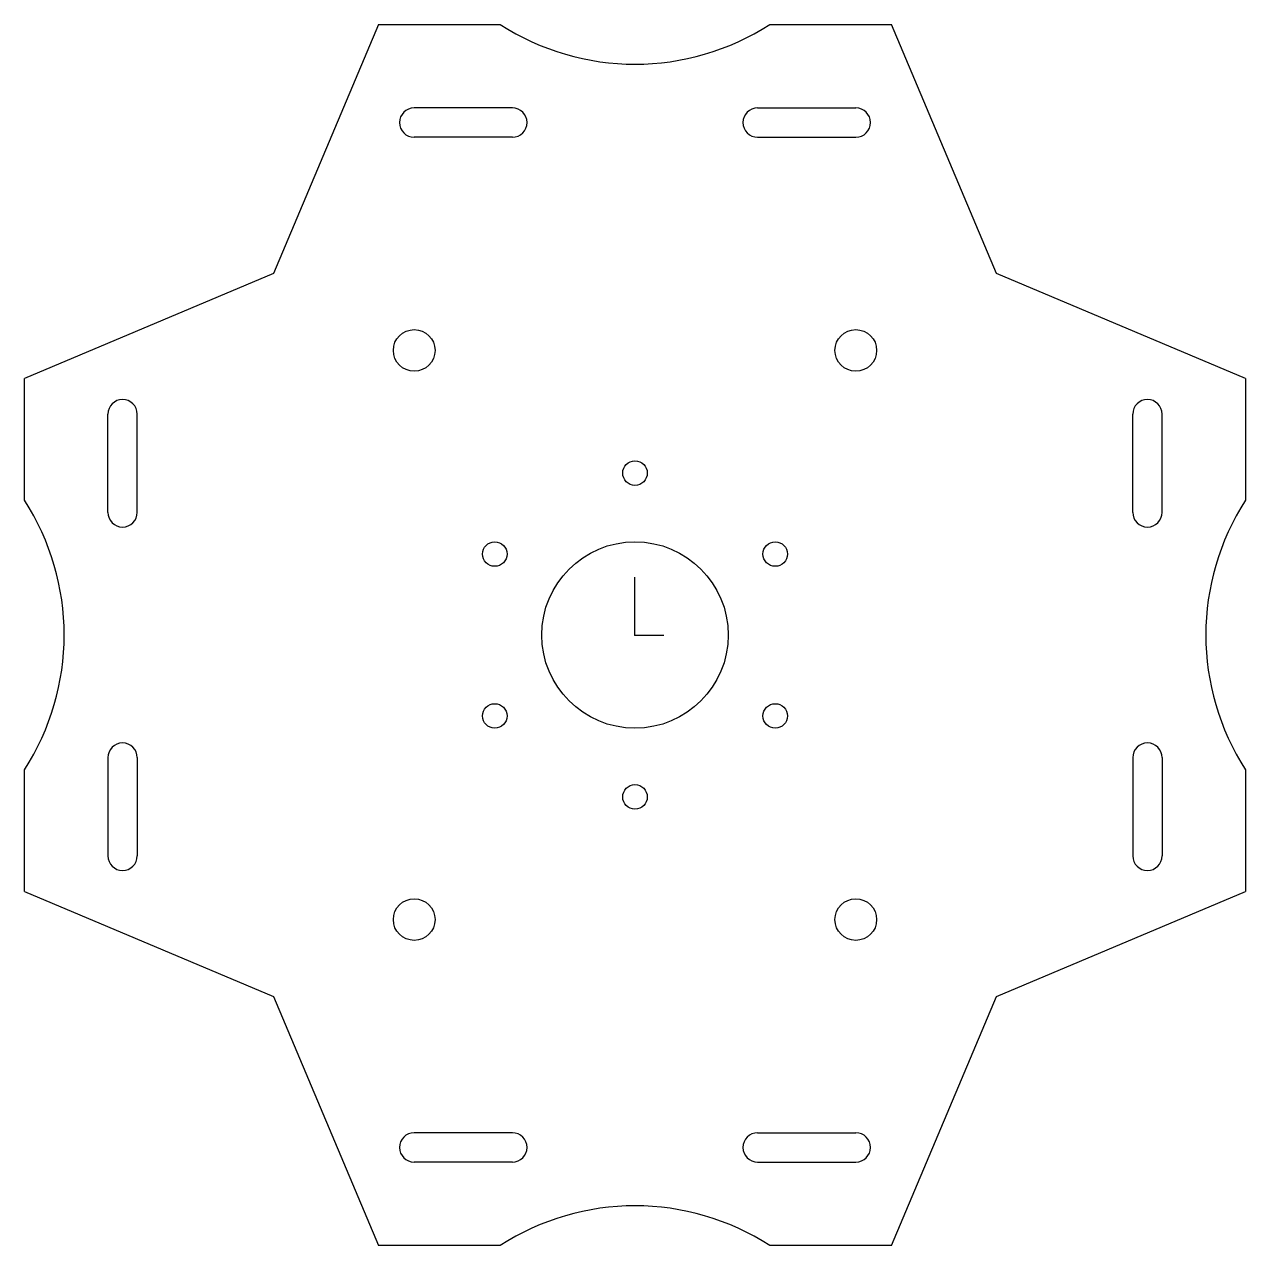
# Model space of a CAD drawing. Header units: millimetres. Extents: x -124 to 124, y -124 to 124.
import ezdxf

# ---------------------------------------------------------------- set-up
doc = ezdxf.new("R2010")
doc.units = ezdxf.units.MM
doc.header["$PDSIZE"] = -1

msp = doc.modelspace()

# ---------------------------------------------------------------- linework, layer by layer
at = {"color": 7, "linetype": 'Continuous', "lineweight": 25}
for p, q in [((-52.27, 124.44), (-73.68, 73.68)), ((-52.27, 124.44), (-27.5, 124.44)), ((27.5, 124.44), (52.27, 124.44)), ((73.68, 73.68), (52.27, 124.44)), ((-25, 107.44), (-45, 107.44)), ((25, 107.44), (45, 107.44)), ((-25, 101.44), (-45, 101.44)), ((25, 101.44), (45, 101.44)), ((-73.68, 73.68), (-124.44, 52.27)), ((124.44, 52.27), (73.68, 73.68)), ((-124.44, 27.5), (-124.44, 52.27)), ((124.44, 52.27), (124.44, 27.5)), ((-107.44, 25), (-107.44, 45)), ((-101.44, 25), (-101.44, 45)), ((101.44, 25), (101.44, 45)), ((107.44, 25), (107.44, 45)), ((-107.44, -25), (-107.44, -45)), ((-101.44, -25), (-101.44, -45)), ((101.44, -25), (101.44, -45)), ((107.44, -25), (107.44, -45)), ((-124.44, -52.27), (-124.44, -27.5)), ((124.44, -27.5), (124.44, -52.27)), ((-124.44, -52.27), (-73.68, -73.68)), ((73.68, -73.68), (124.44, -52.27)), ((-73.68, -73.68), (-52.27, -124.44)), ((52.27, -124.44), (73.68, -73.68)), ((-25, -101.44), (-45, -101.44)), ((25, -101.44), (45, -101.44)), ((-25, -107.44), (-45, -107.44)), ((25, -107.44), (45, -107.44)), ((-27.5, -124.44), (-52.27, -124.44)), ((52.27, -124.44), (27.5, -124.44))]:
    msp.add_line(p, q, dxfattribs=at)
at = {"color": 7, "linetype": 'Continuous'}
for q in [(0, 11.76), (5.88, 0)]:
    msp.add_line((0, 0), q, dxfattribs=at)
at = {"color": 7, "linetype": 'Continuous', "lineweight": 25}
for centre, radius in [((-45, 58), 4.25), ((45, 58), 4.25), ((0, 33), 2.5), ((-28.58, 16.5), 2.5), ((0, 0), 19), ((28.58, 16.5), 2.5), ((-28.58, -16.5), 2.5), ((28.58, -16.5), 2.5), ((0, -33), 2.5), ((-45, -58), 4.25), ((45, -58), 4.25)]:
    msp.add_circle(centre, radius, dxfattribs=at)
for centre, radius, start, end in [((0, 167.03), 50.69, 237.1462, 302.8538), ((-45, 104.44), 3, 90, 270), ((-25, 104.44), 3, 270, 90), ((25, 104.44), 3, 90, 270), ((45, 104.44), 3, 270, 90), ((-104.44, 45), 3, 0, 180), ((104.44, 45), 3, 0, 180), ((-167.03, 0), 50.69, 327.1462, 32.8538), ((167.03, 0), 50.69, 147.1462, 212.8538), ((-104.44, 25), 3, 180, 0), ((104.44, 25), 3, 180, 0), ((-104.44, -25), 3, 0, 180), ((104.44, -25), 3, 0, 180), ((-104.44, -45), 3, 180, 0), ((104.44, -45), 3, 180, 0), ((-45, -104.44), 3, 90, 270), ((-25, -104.44), 3, 270, 90), ((25, -104.44), 3, 90, 270), ((45, -104.44), 3, 270, 90), ((0, -167.03), 50.69, 57.1462, 122.8538)]:
    msp.add_arc(centre, radius, start, end, dxfattribs=at)
at = {"color": 7, "linetype": 'Continuous'}
msp.add_point((0, 0), dxfattribs=at)

doc.saveas('drawing.dxf')
